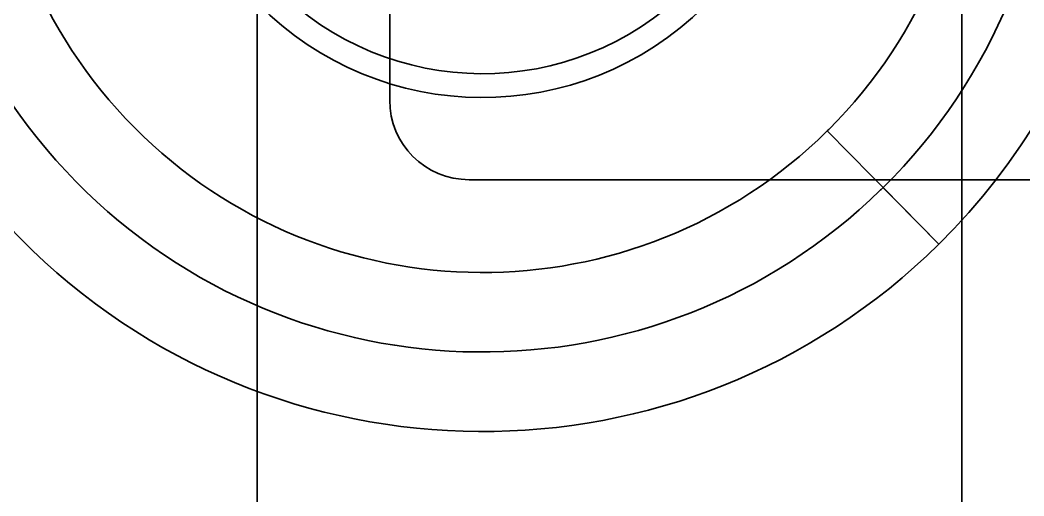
# Model space of a CAD drawing. Header units: millimetres. Extents: x -431 to 3717, y -325 to 2729.
# Drawn here: x 104.07 to 141.94, y 463.07 to 481.02 of the extents above; entities that cross this region are included whole.
import ezdxf

# ---------------------------------------------------------------- set-up
doc = ezdxf.new("R2010")
doc.units = ezdxf.units.MM

msp = doc.modelspace()

# ---------------------------------------------------------------- linework, layer by layer
at = {"color": 7, "linetype": 'Continuous', "lineweight": 35}
for p, q in [((118.015, 593.2), (118.015, 478)), ((118.015, 593.2), (118.015, 478)), ((113.015, 540), (113.015, 60)), ((113.015, 540), (113.015, 60)), ((139.601, 337), (139.601, 538.062)), ((139.601, 337), (139.601, 538.062)), ((134.519, 476.841), (138.736, 472.573)), ((155.015, 475), (121.015, 475)), ((155.015, 475), (121.015, 475)), ((138.736, 472.573), (136.627, 474.707))]:
    msp.add_line(p, q, dxfattribs=at)
for centre, radius, start, end in [((121.515, 490), 24.5, 314.6585, 134.6585), ((121.515, 490), 24.5, 314.6585, 134.6585), ((121.515, 490), 21.5, 314.6585, 134.2993), ((121.515, 490), 18.5, 314.9113, 134.6585), ((121.515, 490), 24.5, 134.6585, 314.6585), ((121.515, 490), 24.5, 134.6585, 314.6585), ((121.515, 490), 21.5, 134.6585, 314.2993), ((121.515, 490), 18.5, 134.9113, 314.6585), ((121.515, 490), 11.9, 134.6585, 314.6585), ((121.515, 490), 11, 134.6585, 314.6585), ((121.515, 490), 11, 134.6585, 314.6585), ((121.015, 478), 3, 180, 270), ((121.015, 478), 3, 180, 270), ((121.515, 490), 18.5, 314.6585, 314.9113), ((121.515, 490), 21.5, 314.2993, 314.6585)]:
    msp.add_arc(centre, radius, start, end, dxfattribs=at)

doc.saveas('drawing.dxf')
